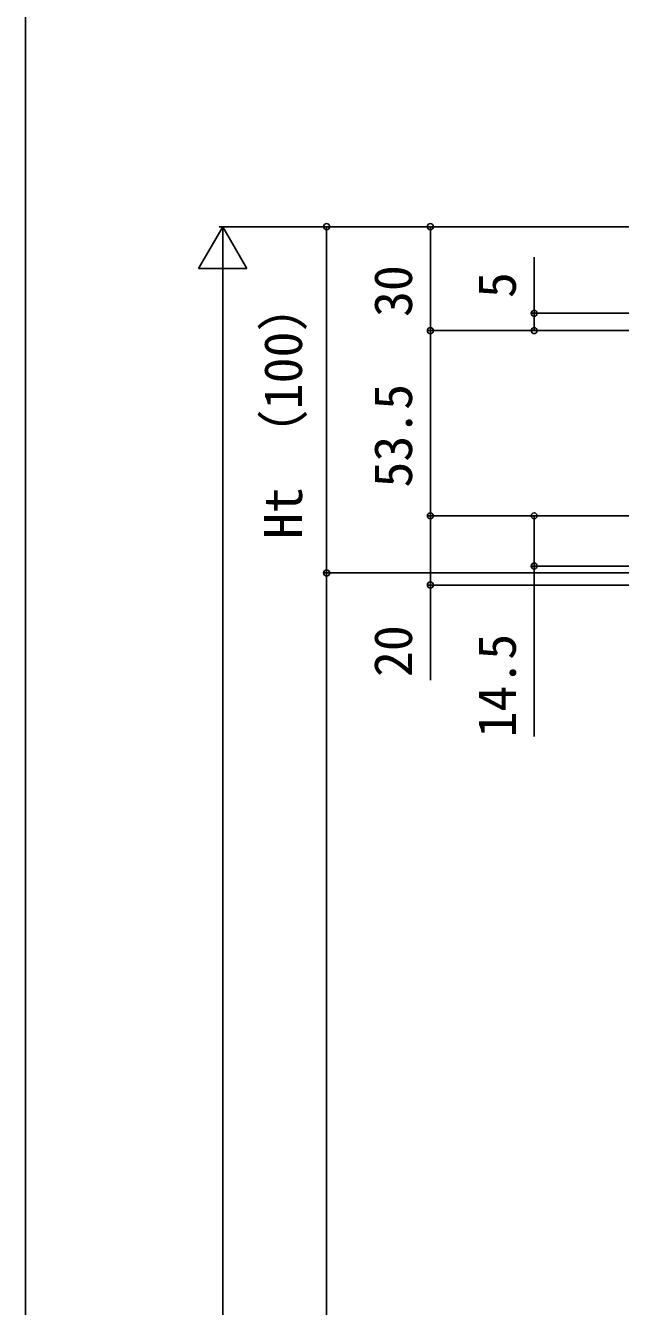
# Model space of a CAD drawing. Units: millimetres, scale not verified. Extents: x -875 to 875, y -1300 to 1293.
# Drawn here: x -875 to -703.1, y 699.2 to 1069.1 of the extents above; entities that cross this region are included whole.
import ezdxf
from ezdxf.enums import TextEntityAlignment as Align

# ---------------------------------------------------------------- set-up
doc = ezdxf.new("R2010")
doc.units = ezdxf.units.MM
doc.header["$LTSCALE"] = 8
doc.layers.add('0-8_YKK_D', color=6, linetype='Continuous')
doc.layers.add('0-9_YKK_ZWAK', color=7, linetype='Continuous')
doc.styles.add('ＭＳ ゴシック', font='')
doc.styles.get('ＭＳ ゴシック').set_extended_font_data('MS Gothic')

msp = doc.modelspace()

# ---------------------------------------------------------------- linework, layer by layer
at = {"layer": '0-8_YKK_D'}
for p, q in [((-818.023, 1011.027), (-825.023, 998.903)), ((-636.994, 1011.027), (-819.023, 1011.027)), ((-818.023, 1011.027), (-811.023, 998.903)), ((-818.023, 1011.027), (-818.023, 986.779)), ((-636.994, 1011.026), (-789.023, 1011.026)), ((-788.023, 911.027), (-788.023, 1011.026)), ((-636.994, 1011.027), (-759.023, 1011.027)), ((-758.023, 1011.027), (-758.023, 981.027)), ((-825.023, 998.903), (-811.023, 998.903)), ((-818.023, 997.027), (-818.023, 175.027)), ((-624.023, 986.027), (-729.023, 986.027)), ((-630.023, 981.027), (-759.023, 981.027)), ((-630.023, 981.027), (-759.023, 981.027)), ((-758.023, 981.027), (-758.023, 927.527)), ((-630.023, 981.027), (-729.023, 981.027)), ((-623.023, 927.527), (-759.023, 927.527)), ((-623.023, 927.527), (-759.023, 927.527)), ((-623.023, 927.527), (-729.023, 927.527)), ((-696.023, 911.027), (-789.023, 911.027)), ((-696.023, 911.027), (-789.023, 911.027)), ((-788.023, 161.027), (-788.023, 911.027)), ((-621.823, 913.027), (-729.023, 913.027)), ((-622.915, 907.527), (-759.023, 907.527))]:
    msp.add_line(p, q, dxfattribs=at)
for points in [[(-728.023, 981.027), (-728.023, 986.027), (-728.023, 1002.221)], [(-758.023, 927.527), (-758.023, 907.527), (-758.023, 880.084)], [(-728.023, 927.527), (-728.023, 913.027), (-728.023, 863.824)]]:
    msp.add_lwpolyline(points, dxfattribs=at)
for centre in [(-788.023, 1011.026), (-758.023, 1011.027), (-728.023, 986.027), (-758.023, 981.027), (-758.023, 981.027), (-728.023, 981.027), (-758.023, 927.527), (-758.023, 927.527), (-728.023, 927.527), (-728.023, 913.027), (-788.023, 911.027), (-788.023, 911.027), (-758.023, 907.527)]:
    msp.add_circle(centre, 0.875, dxfattribs=at)
at = {"layer": '0-9_YKK_ZWAK'}
msp.add_line((-875, 1250.4), (-875, -1299.6), dxfattribs=at)

# ---------------------------------------------------------------- texts
at = {"layer": '0-8_YKK_D', "style": 'ＭＳ ゴシック'}
for s, p in [('30', (-760.023, 984.948)), ('5', (-730.023, 990.419)), ('Ht （100）', (-791.813, 920.842)), ('53.5', (-760.023, 935.698)), ('20', (-760.023, 880.976)), ('14.5', (-730.023, 863.523))]:
    msp.add_text(s, height=11, rotation=90, dxfattribs=at).set_placement(p, align=Align.BOTTOM_LEFT)

doc.saveas('drawing.dxf')
